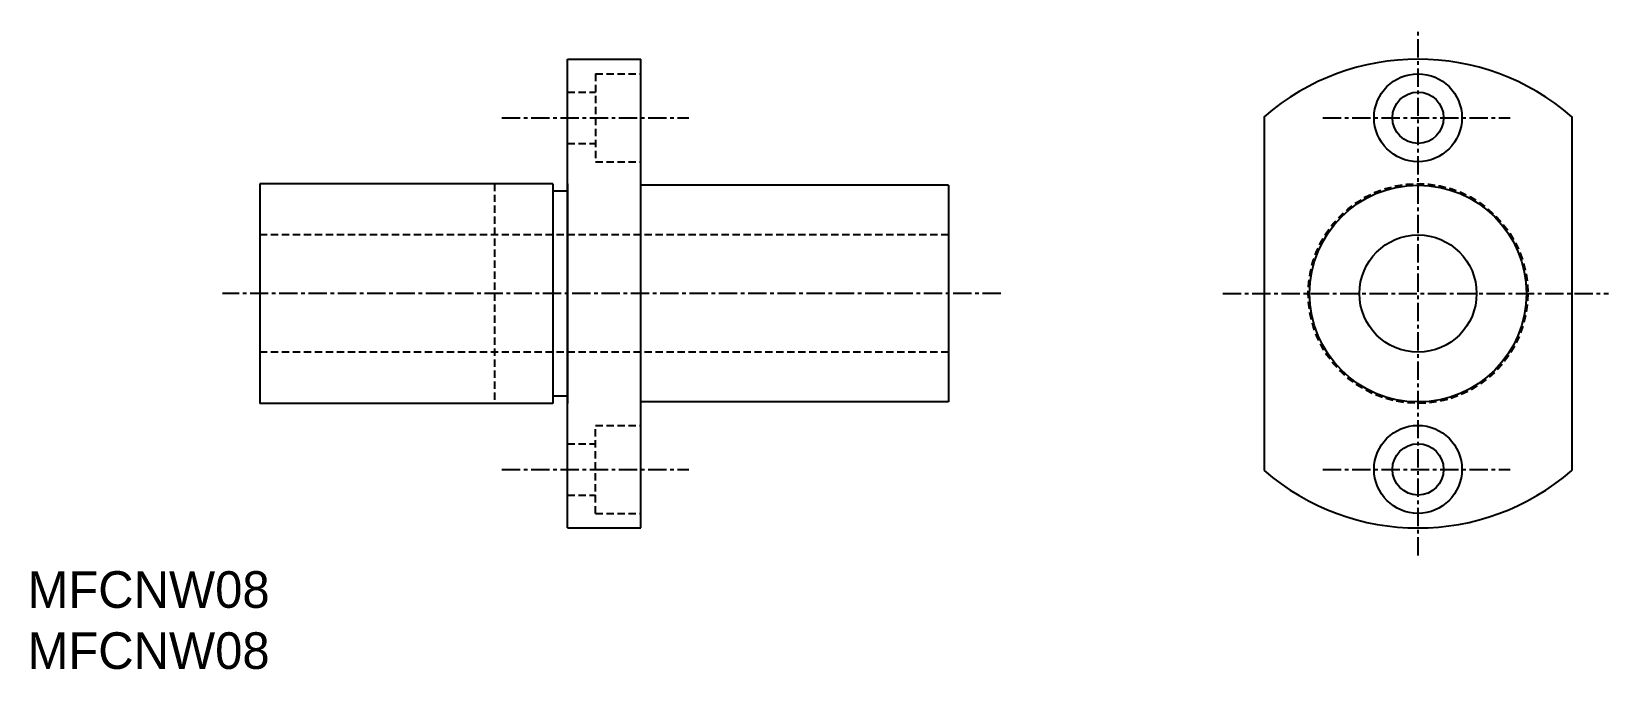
# Model space of a CAD drawing. Extents: x 10 to 118, y 10 to 54.
import ezdxf

# ---------------------------------------------------------------- set-up
doc = ezdxf.new("R2010")
doc.units = 0
doc.linetypes.add('CENTER', pattern=[2, 1.25, -0.25, 0.25, -0.25])
doc.linetypes.add('DASHED', pattern=[0.75, 0.5, -0.25])
doc.layers.get('0').update_dxf_attribs({"linetype": 'CONTINUOUS'})
doc.layers.add('CENTER', color=1, linetype='CENTER')

msp = doc.modelspace()

# ---------------------------------------------------------------- linework, layer by layer
at = {"color": 7, "linetype": 'CONTINUOUS'}
for p, q in [((46.87, 19.62), (46.87, 51.62)), ((46.87, 51.62), (51.87, 51.62)), ((51.87, 19.62), (51.87, 51.62)), ((94.43, 47.7), (94.43, 23.55)), ((115.43, 47.7), (115.43, 23.55)), ((45.87, 43.12), (25.87, 43.12)), ((25.87, 43.12), (25.87, 28.12)), ((45.87, 43.12), (45.87, 28.12)), ((46.87, 43.12), (46.87, 28.12)), ((46.87, 42.62), (45.87, 42.62)), ((72.87, 43.02), (51.87, 43.02)), ((72.87, 43.02), (72.87, 28.22)), ((45.87, 28.12), (25.87, 28.12)), ((46.87, 28.62), (45.87, 28.62)), ((72.87, 28.22), (51.87, 28.22)), ((46.87, 19.62), (51.87, 19.62))]:
    msp.add_line(p, q, dxfattribs=at)
at = {"color": 3, "linetype": 'DASHED'}
for p, q in [((48.77, 50.62), (48.77, 44.62)), ((48.77, 50.62), (51.87, 50.62)), ((46.87, 49.37), (48.77, 49.37)), ((46.87, 45.87), (48.77, 45.87)), ((48.77, 44.62), (51.87, 44.62)), ((41.87, 43.12), (41.87, 28.12)), ((72.87, 39.62), (25.87, 39.62)), ((72.87, 31.62), (25.87, 31.62)), ((48.77, 20.62), (48.77, 26.62)), ((48.77, 26.62), (51.87, 26.62)), ((46.87, 25.37), (48.77, 25.37)), ((46.87, 21.87), (48.77, 21.87)), ((48.77, 20.62), (51.87, 20.62))]:
    msp.add_line(p, q, dxfattribs=at)
at = {"color": 7, "linetype": 'CONTINUOUS'}
for centre, radius in [((104.93, 47.62), 3), ((104.93, 47.62), 1.75), ((104.93, 35.62), 7.4), ((104.93, 35.62), 4), ((104.93, 23.62), 3), ((104.93, 23.62), 1.75)]:
    msp.add_circle(centre, radius, dxfattribs=at)
at = {"color": 3, "linetype": 'DASHED'}
msp.add_circle((104.93, 35.62), 7.5, dxfattribs=at)
at = {"color": 7, "linetype": 'CONTINUOUS'}
for start, end in [(48.9855, 131.0145), (228.9855, 311.0145)]:
    msp.add_arc((104.93, 35.62), 16, start, end, dxfattribs=at)
at = {"layer": 'CENTER', "color": 1, "linetype": 'CENTER'}
for p, q in [((104.93, 17.74), (104.93, 53.5)), ((42.38, 47.62), (55.15, 47.62)), ((98.44, 47.62), (111.21, 47.62)), ((76.44, 35.62), (23.32, 35.62)), ((91.61, 35.62), (117.93, 35.62)), ((42.38, 23.62), (55.15, 23.62)), ((98.44, 23.62), (111.21, 23.62))]:
    msp.add_line(p, q, dxfattribs=at)

# ---------------------------------------------------------------- texts
at = {"color": 7, "linetype": 'CONTINUOUS'}
for p in [(10, 14.17), (10, 10)]:
    msp.add_text('MFCNW08', height=2.5, dxfattribs=at).set_placement(p)

doc.saveas('drawing.dxf')
